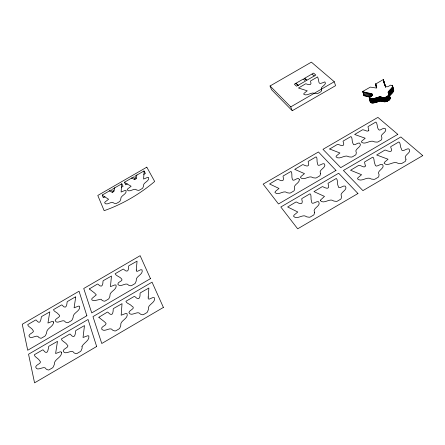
<?xml version="1.0" encoding="UTF-8"?>
<svg xmlns="http://www.w3.org/2000/svg" width="445" height="445" viewBox="0 0 445 445"><rect width="100%" height="100%" fill="white"/><g stroke="black" fill="none" stroke-linecap="round" stroke-linejoin="round"><path stroke-width="0.67" d="M388.452 93.422C386.633 90.702 397.246 85.818 390.454 85.156C383.779 90.157 385.576 82.809 383.023 79.7L375.641 84.033L376.342 87.281L376.064 88.004L370.351 87.098L362.881 91.375C365.807 94.223 378.573 91.876 369.289 97.833C369.372 108.586 378.484 98.896 383.028 101.599C385.659 102.573 391.622 100.247 389.642 96.904M389.453 95.931L393.241 91.737L393.641 89.829M303.373 79.071L305.559 81.068L296.503 86.219L294.362 84.194L303.39 78.987M369.311 98.106C373.666 100.776 378.584 94.952 383.028 97.661C385.704 98.039 390.977 95.163 388.123 92.237M375.547 84.211L376.642 88.154M370.646 101.621L370.535 102.194M362.797 91.464L364.171 95.753L369.979 97.205L368.76 93.122M375.675 83.999L376.654 87.537M364.116 95.43L364.171 95.753L362.992 91.709M124.65 182.133L124.578 182.483L131.119 186.249L127.715 188.88L127.137 189.809C129.362 193.08 134.123 187.529 136.532 189.837A3.566 2.08 -31.6 0 0 136.915 190.104L138.629 190.354A2.82 1.647 -31.6 0 0 139.341 190.199L142.244 188.519A2.82 1.647 -31.5 0 0 142.756 187.974L143.485 186.305A3.566 2.08 -31.5 0 0 143.485 185.815C142.967 182.417 149.954 181.182 148.552 177.438L147.506 177.449L143.585 179.051L144.158 171.186L143.846 171.058M102.406 194.966L102.328 195.322L108.602 199.254L105.17 201.902L104.564 202.842C106.633 206.213 111.511 200.595 113.781 202.981A3.582 2.08 -33 0 0 114.148 203.259L115.822 203.537A2.831 1.647 -33 0 0 116.529 203.382L119.438 201.696A2.831 1.647 -32.9 0 0 119.961 201.146L120.74 199.449A3.582 2.08 -32.9 0 0 120.756 198.954C120.373 195.472 127.281 194.276 126.041 190.438L125.012 190.443L121.107 192.034L121.708 183.835M292.237 110.738L335.58 85.668L334.267 81.724L311.383 62.15L270.054 85.974L271.567 89.701L292.237 110.738L290.73 106.9L270.054 85.974M304.575 78.303L313.591 73.097L315.833 75.06L306.766 80.295L304.575 78.303L306.766 80.295M104.998 196.762L103.329 197.73L102.2 195.088L111.428 189.759L112.607 192.374M121.424 187.284L123.087 186.321L121.858 183.746L112.641 189.064L113.825 191.673M127.353 183.857L125.69 184.82L124.444 182.25L133.645 176.938L134.941 179.48M143.741 174.401L145.398 173.444L144.046 170.936L134.857 176.242L136.159 178.779M290.73 106.9L334.267 81.724M384.23 83.771L384.625 83.894L385.22 86.069M383.251 79.655L384.508 83.788M383.368 79.683L385.442 86.814M314.203 76L312.062 74.115M393.48 89.59L392.763 87.587M362.781 91.52L364.06 95.686M365.017 92.193L366.246 96.259M364.01 91.954L365.245 96.014M366.964 92.671L368.187 96.743M366.007 92.432L367.231 96.504M370.457 98.796L371.681 102.89M370.112 98.69L371.336 102.784M369.422 97.533L371.019 102.634M367.887 92.899L369.111 96.977M369.289 97.833L370.724 102.439M372.053 98.851L373.272 102.951M370.335 93.55L371.202 96.465M371.631 98.885L372.849 102.979M369.584 93.339L370.624 96.838M371.219 98.885L372.437 102.984M370.83 98.857L372.048 102.951M372.109 94.106L372.459 95.275M373.427 98.618L374.64 102.717M371.608 93.934L372.126 95.686M372.955 98.712L374.173 102.817M371.013 93.745L371.709 96.081M372.498 98.79L373.717 102.895M374.879 98.256L376.086 102.361M374.39 98.384L375.597 102.489M373.906 98.506L375.113 102.611M376.487 97.783L377.683 101.894M376.086 97.911L377.288 102.022M375.714 98.028L376.921 102.139M375.374 98.123L376.581 102.233M377.755 97.36L378.945 101.477M377.327 97.505L378.523 101.621M376.898 97.644L378.1 101.76M375.791 83.899L376.759 87.431M379.335 96.882L380.525 100.998M375.613 84.066L376.581 87.643M378.973 96.977L380.164 101.098M378.584 97.093L379.774 101.215M378.178 97.221L379.368 101.343M381.315 97.244L382.5 101.371M381.176 97.16L382.361 101.288M381.048 97.082L382.227 101.21M380.92 97.004L382.105 101.132M380.792 96.932L381.977 101.06M380.659 96.865L381.843 100.987M380.514 96.804L381.699 100.932M380.353 96.754L381.537 100.876M380.18 96.737L381.365 100.859M379.947 96.754L381.131 100.876M379.663 96.804L380.848 100.926M383.028 97.661L384.202 101.799M382.667 97.633L383.84 101.766M382.35 97.588L383.529 101.716M382.083 97.533L383.262 101.66M381.849 97.466L383.028 101.599M381.649 97.394L382.828 101.527M381.471 97.322L382.65 101.449M384.408 97.611L385.576 101.749M384.091 97.65L385.264 101.788M383.757 97.672L384.931 101.81M383.401 97.677L384.575 101.816M386.004 97.099L387.167 101.243M385.765 97.21L386.928 101.354M385.515 97.31L386.683 101.454M385.259 97.405L386.427 101.549M384.986 97.488L386.154 101.627M384.708 97.555L385.876 101.694M387.339 96.354L388.496 100.503M387.122 96.487L388.279 100.631M386.905 96.615L388.062 100.759M386.683 96.737L387.845 100.887M386.46 96.865L387.623 101.009M386.232 96.982L387.395 101.126M388.618 95.286L389.764 99.435M388.474 95.464L389.62 99.613M388.313 95.63L389.464 99.78M385.387 85.941L385.715 87.12M388.135 95.792L389.286 99.941M384.842 84.489L385.698 87.281M387.951 95.942L389.102 100.092M383.412 80.239L384.391 83.76M387.751 96.081L388.908 100.231M383.418 80.84L384.068 83.187M387.545 96.22L388.702 100.37M389.147 90.852L390.287 94.996M388.897 91.108L390.037 95.252M388.669 91.353L389.809 95.497M388.468 91.581L390.187 98.078M388.685 92.961L390.182 98.323M388.307 91.787L390.143 98.579M388.19 91.97L388.891 94.435M388.936 94.668L390.081 98.818M388.129 92.121L388.808 94.34M388.852 94.885L389.998 99.035M388.741 95.091L389.892 99.241M390.221 89.807L391.355 93.956M389.959 90.068L391.094 94.212M389.686 90.329L390.821 94.474M389.414 90.591L390.554 94.74M391.416 88.499L392.546 92.643M391.155 88.805L392.284 92.955M390.888 89.117L392.017 93.266M390.693 89.328L391.828 93.478M390.471 89.562L391.6 93.711M392.523 85.679L393.781 90.335M392.362 85.446L393.758 90.602M392.573 86.725L393.692 90.875M392.123 85.218L392.445 86.402M392.457 87.009L393.58 91.158M392.306 87.298L393.43 91.448M392.117 87.587L393.241 91.737M391.906 87.888L393.03 92.037M391.672 88.193L392.796 92.338M109.236 191.027A0.679 0.384 -32.9 0 1 109.854 190.916C112.607 193.681 114.782 191.773 114.393 188.296A0.679 0.384 -32.5 0 1 114.832 187.801M131.464 178.2A0.679 0.384 -31.5 0 1 132.082 178.089C134.857 180.676 137.143 179.023 136.615 175.475A0.679 0.384 -31.2 0 1 137.038 174.98M136.27 270.026C136.064 273.77 140.158 268.641 142.033 269.865C143.757 274.504 135.564 276.106 136.22 280.317A4.077 2.681 -36.2 0 1 136.22 280.956L135.375 283.065A3.226 2.119 -36.2 0 1 134.791 283.726L131.498 285.646A3.226 2.119 -36.3 0 1 130.697 285.79L128.766 285.301A4.077 2.676 -36.3 0 1 128.338 284.911C125.935 281.813 120.462 288.032 117.847 284.349C117.258 281.613 124.172 281.051 121.424 278.676C119.872 276.762 115.845 275.744 115.133 273.758L122.831 269.281A0.773 0.495 -35.9 0 1 123.532 269.192C127.415 273.035 128.761 270.816 128.65 266.21A0.768 0.495 -35.5 0 1 129.133 265.609L137.06 261.132L136.27 270.026M61.588 352.735C61.571 357.713 54.223 359.204 54.34 363.904A4.467 2.876 -44.1 0 1 54.262 364.655L53.166 367.086A3.532 2.275 -44.1 0 1 52.51 367.831L49.017 369.873A3.532 2.275 -44.2 0 1 48.21 369.99L46.363 369.278A4.467 2.87 -44.2 0 1 45.985 368.794C44.261 364.956 36.946 372.231 35.672 366.986C36.045 364.199 42.909 363.487 39.544 360.528C38.448 358.42 34.432 356.923 34.315 354.76L42.459 350.004A0.84 0.528 -43.2 0 1 43.159 349.948C47.02 355.299 48.093 351.277 48.577 346.783A0.84 0.528 -42.8 0 1 49.128 346.11L57.472 341.348L55.614 353.53L60.203 351.806L61.354 351.973L61.588 352.735M98.857 317.263C101.043 319.415 104.024 320.973 106.066 323.382C106.578 325.829 100.603 326.23 101.749 329.255C104.597 332.693 110.188 326.474 112.463 329.906A4.333 2.931 -39.8 0 0 112.897 330.351L114.888 330.974A3.427 2.32 -39.8 0 0 115.722 330.841L119.188 328.816A3.421 2.32 -39.7 0 0 119.811 328.093L120.734 325.768A4.328 2.931 -39.7 0 0 120.751 325.056C120.117 320.433 128.794 318.676 127.025 313.586L125.807 313.458L121.168 315.221L122.03 303.657L113.736 308.391A0.818 0.54 -38.6 0 0 113.225 309.041C113.197 313.909 111.951 316.773 107.846 312.184A0.818 0.54 -39.1 0 0 107.117 312.257L98.857 317.263M329.678 149.008L339.908 152.98L336.403 155.872L335.986 156.868C339.607 160.289 344.736 154.248 348.446 156.595A4.066 2.587 -18.6 0 0 349.058 156.868L351.433 157.079A3.215 2.047 -18.6 0 0 352.312 156.885L355.522 155.01A3.215 2.047 -18.5 0 0 355.994 154.415L356.323 152.629A4.066 2.587 -18.5 0 0 356.134 152.112C354.048 148.936 363.003 146.555 359.638 143.09C357.302 142.139 353.597 147.295 352.879 143.284C351.778 141.499 352.54 137.41 350.955 136.532L343.451 140.898A0.768 0.478 -19.2 0 0 343.078 141.427C345.314 146.817 341.849 146.027 338.083 144.336A0.768 0.478 -19.6 0 0 337.304 144.475L329.678 149.008M405.951 159.444L405.651 160.834A3.415 2.214 -15 0 1 405.184 161.463L401.829 163.426A3.415 2.214 -15.1 0 1 400.889 163.627L398.292 163.387A4.322 2.798 -15.1 0 1 397.608 163.098C393.536 160.606 388.068 166.953 384.085 163.321L384.469 162.269L388.062 159.232L376.67 154.988L384.619 150.243A0.812 0.517 -16.4 0 1 385.453 150.104C389.486 151.784 393.541 152.919 390.666 147.056A0.818 0.517 -16 0 1 391.033 146.5L398.859 141.927C400.711 142.723 399.96 146.822 401.229 148.463C401.907 153.492 406.035 148.124 408.777 148.891C412.732 152.368 403.098 155.199 405.634 158.403A4.322 2.798 -15.1 0 1 405.879 158.948L405.951 159.444M75.711 297.049L74.093 307.812L78.476 306.127L79.594 306.238C80.862 311.144 72.847 312.657 73.108 317.113A4.177 2.642 -40.6 0 1 73.047 317.786L72.057 319.983A3.299 2.091 -40.6 0 1 71.439 320.667L68.118 322.603A3.304 2.091 -40.7 0 1 67.34 322.731L65.549 322.158A4.177 2.642 -40.7 0 1 65.17 321.735C63.262 318.336 56.715 325.145 55.174 320.461C55.781 317.869 62.472 316.84 58.317 314.159C57.383 312.457 53.483 311.428 53.556 309.592L61.31 305.081A0.79 0.49 -40 0 1 61.983 305.009C65.699 309.536 66.8 306.266 67.139 302.01A0.79 0.49 -39.6 0 1 67.651 301.387L75.394 296.882L75.711 297.049M82.002 346.388L82.13 347.651A4.405 2.898 -42.4 0 1 82.075 348.385L81.051 350.771A3.482 2.297 -42.5 0 1 80.412 351.505L76.929 353.541A3.482 2.292 -42.6 0 1 76.106 353.664L74.204 352.991A4.405 2.898 -42.5 0 1 73.803 352.518C71.862 348.78 64.753 356.011 63.229 350.882C63.557 348.135 70.46 347.35 66.934 344.525C65.732 342.455 61.616 341.104 61.388 338.951L69.515 334.206A0.829 0.534 -41.6 0 1 70.221 334.145C74.204 339.179 75.322 335.641 75.628 330.991A0.829 0.534 -41.2 0 1 76.162 330.329L84.483 325.579L83.043 337.499L87.654 335.758L88.833 335.914C89.829 340.564 83.743 342.761 82.002 346.388M299.39 179.702C299.624 183.262 293.144 184.703 294.579 187.996A4.016 2.648 -23 0 1 294.718 188.547L294.245 190.427A3.176 2.091 -22.9 0 1 293.739 191.038L290.507 192.924A3.176 2.097 -23 0 1 289.651 193.102L287.398 192.813A4.016 2.648 -23 0 1 286.841 192.513C283.465 189.932 278.136 196.15 274.904 192.451L275.394 191.411L278.998 188.458L269.575 183.985L277.257 179.413A0.762 0.49 -23.7 0 1 278.014 179.291C281.902 181.516 284.616 181.627 283.048 176.365A0.762 0.49 -23.3 0 1 283.448 175.814L291.002 171.414C292.56 172.793 291.314 177.004 292.359 179.124C293.088 182.917 298.267 175.692 299.39 179.702M320.317 200.25L320.311 200.606C323.882 204.539 329.539 197.997 333.255 200.745A4.244 2.881 -19.6 0 0 333.884 201.068L336.342 201.39A3.354 2.281 -19.6 0 0 337.266 201.207L340.642 199.232A3.354 2.281 -19.5 0 0 341.143 198.581L341.526 196.595A4.244 2.881 -19.5 0 0 341.337 196.011C339.229 192.44 348.646 189.965 345.181 186.066C342.739 185.003 338.695 190.488 338.156 186.043C337.054 183.941 337.966 179.78 336.314 178.445L328.432 183.045A0.801 0.528 -20.2 0 0 328.032 183.629C330.151 189.409 326.942 188.93 322.781 186.694A0.801 0.534 -20.6 0 0 321.969 186.822L313.959 191.606L324.472 196.401L320.317 200.25M53.606 322.191C53.478 326.836 46.619 328.165 46.625 332.549A4.228 2.626 -42.1 0 1 46.541 333.238L45.485 335.48A3.343 2.075 -42.2 0 1 44.85 336.17L41.524 338.111A3.343 2.075 -42.2 0 1 40.756 338.233L39.015 337.627A4.228 2.626 -42.2 0 1 38.665 337.188C36.957 333.694 30.21 340.559 28.903 335.769C29.264 333.183 35.767 332.515 32.63 329.784C31.606 327.882 27.807 326.586 27.718 324.627L35.494 320.1A0.801 0.484 -41.4 0 1 36.156 320.038C39.777 324.856 40.823 321.14 41.329 317.029A0.795 0.484 -41.1 0 1 41.858 316.401L49.818 311.867L47.938 323.048L52.299 321.373L53.389 321.501L53.606 322.191M89.312 288.955L94.596 293.032L96.304 294.874L92.048 298.406L91.698 299.185L92.093 300.141L94.412 300.681L101.026 299.196L102.022 300.253A4.116 2.664 -38.2 0 0 102.428 300.653L104.297 301.182A3.254 2.108 -38.3 0 0 105.092 301.043L108.391 299.118A3.254 2.108 -38.2 0 0 108.992 298.445L109.898 296.298A4.116 2.664 -38.1 0 0 109.926 295.647C109.431 291.33 117.547 289.773 116.017 285.017L114.86 284.928L110.455 286.63L111.461 276.028L103.518 280.517A0.779 0.495 -37.3 0 0 103.017 281.129C102.934 285.59 101.716 288.243 97.883 284.116A0.779 0.495 -37.7 0 0 97.199 284.194L89.312 288.955M368.816 130.251C368.037 132.499 364.722 129.806 363.037 129.812A0.773 0.473 -18.1 0 0 362.252 129.957L354.654 134.473L365.212 138.239L361.752 141.104L361.362 142.083C365.134 145.387 370.195 139.424 374.039 141.671A4.094 2.559 -17 0 0 374.673 141.933L377.099 142.111A3.237 2.025 -17 0 0 377.989 141.911L381.187 140.047A3.237 2.025 -16.9 0 0 381.649 139.457L381.921 137.705A4.094 2.559 -17 0 0 381.704 137.205C379.535 134.151 387.879 132.076 385.281 128.544C382.967 126.875 379.546 132.299 378.25 129.1C377.01 127.109 377.488 123.321 375.864 122.036L368.382 126.386A0.773 0.473 -17.7 0 0 368.021 126.914L368.816 130.251M148.218 297.026C147.373 302.016 152.09 296.531 154.304 297.644C156.278 302.606 147.518 304.408 148.335 308.919A4.289 2.943 -37.5 0 1 148.346 309.614L147.484 311.895A3.388 2.331 -37.5 0 1 146.878 312.613L143.423 314.632A3.393 2.331 -37.6 0 1 142.578 314.771L140.531 314.187A4.289 2.943 -37.6 0 1 140.069 313.753C137.627 310.254 130.991 317.341 128.883 312.501C129.495 309.787 136.493 308.496 131.664 305.965C130.424 304.174 126.124 303.279 125.913 301.282L133.973 296.576A0.812 0.545 -37.1 0 1 134.713 296.492C138.89 300.77 140.27 298.378 140.075 293.366A0.807 0.545 -36.5 0 1 140.576 292.721L148.88 288.015L148.218 297.026M365.384 166.007C364.594 168.449 361.084 165.407 359.338 165.345A0.807 0.523 -18 0 0 358.514 165.484L350.543 170.246L361.568 174.718L357.93 177.783L357.513 178.857C361.334 182.617 366.869 176.187 370.796 178.784A4.283 2.837 -16.8 0 0 371.458 179.085L373.995 179.357A3.388 2.242 -16.8 0 0 374.929 179.168L378.295 177.199A3.388 2.242 -16.7 0 0 378.778 176.559L379.068 174.635A4.283 2.831 -16.8 0 0 378.845 174.073C376.487 170.713 386.032 168.032 382.283 164.377C379.574 163.604 375.352 168.978 374.885 163.855C373.728 162.136 374.523 157.886 372.799 157.146L364.95 161.724A0.807 0.523 -17.6 0 0 364.566 162.297L365.384 166.007M320.511 173.75L320.077 175.358A3.187 2.075 -21 0 1 319.588 175.964L316.367 177.844A3.187 2.075 -21.1 0 1 315.494 178.033L313.197 177.772A4.033 2.626 -21.1 0 1 312.613 177.483C309.097 175.002 303.857 181.148 300.458 177.566L300.92 176.543L304.48 173.617L294.718 169.35L302.377 164.8A0.762 0.484 -21.9 0 1 303.145 164.667C306.983 166.664 310.004 167.075 308.163 161.746A0.762 0.484 -21.5 0 1 308.552 161.207L316.084 156.824C317.685 157.686 316.517 161.585 317.485 163.237C317.591 168.127 321.735 162.992 324.21 163.732C327.309 167.415 318.475 169.617 320.328 172.983A4.033 2.626 -21 0 1 320.489 173.522L320.511 173.75M321.579 89.985L321.195 91.275A2.865 1.624 -20.8 0 1 320.762 91.781L317.886 93.444A2.865 1.624 -20.9 0 1 317.107 93.639L315.054 93.572A3.627 2.053 -20.9 0 1 314.532 93.378C311.183 91.631 306.955 96.765 303.662 94.145L304.069 93.317L307.245 90.808L298.478 88.015L305.331 83.977A0.684 0.384 -21.5 0 1 306.015 83.832C309.075 84.951 312.262 85.696 310.504 81.24A0.69 0.378 -21.2 0 1 310.855 80.79L317.591 76.896C319.938 82.648 317.001 85.284 324.872 81.891C327.542 84.839 319.805 86.703 321.418 89.395A3.627 2.053 -20.8 0 1 321.563 89.807L321.579 89.985M314.537 212.649L314.07 214.423A3.338 2.303 -21.7 0 1 313.553 215.08L310.165 217.065A3.338 2.303 -21.8 0 1 309.253 217.243L306.85 216.882A4.222 2.909 -21.9 0 1 306.243 216.543C302.689 213.695 296.932 220.314 293.544 216.248L294.034 215.13L297.783 211.998L287.637 206.97L295.68 202.169A0.795 0.534 -22.8 0 1 296.476 202.047C300.686 204.544 303.562 204.694 301.743 198.976A0.795 0.534 -22.2 0 1 302.161 198.387L310.065 193.77C311.745 194.843 310.46 199.032 311.472 200.912C311.422 206.246 315.855 200.879 318.492 201.668C321.746 205.729 312.423 208.082 314.354 211.798A4.222 2.909 -21.8 0 1 314.52 212.398L314.537 212.649M295.986 83.26L298.122 85.418L295.986 83.26M96.654 346.499L34.56 382.85L28.547 354.231L88.054 319.499L96.654 346.499M163.398 307.423L101.772 343.501L92.961 316.634L152.04 282.158L163.398 307.423M357.947 193.531L297.672 228.819L280.817 207.003L338.662 173.244L357.947 193.531M422.75 155.6L362.914 190.627L343.429 170.463L400.856 136.949L422.75 155.6M86.858 315.75L27.712 350.254L22.25 324.266L79.049 291.225L86.858 315.75M150.46 278.648L91.737 312.907L83.732 288.499L140.142 255.686L150.46 278.648M335.981 170.424L278.481 203.971L263.151 184.124L318.431 151.968L335.981 170.424M397.813 134.357L340.72 167.659L322.987 149.32L377.894 117.38L397.813 134.357M146.811 167.175L97.783 195.461L104.152 210.68A88.455 47.32 -31.6 0 0 154.671 181.477L146.811 167.175"/></g></svg>
